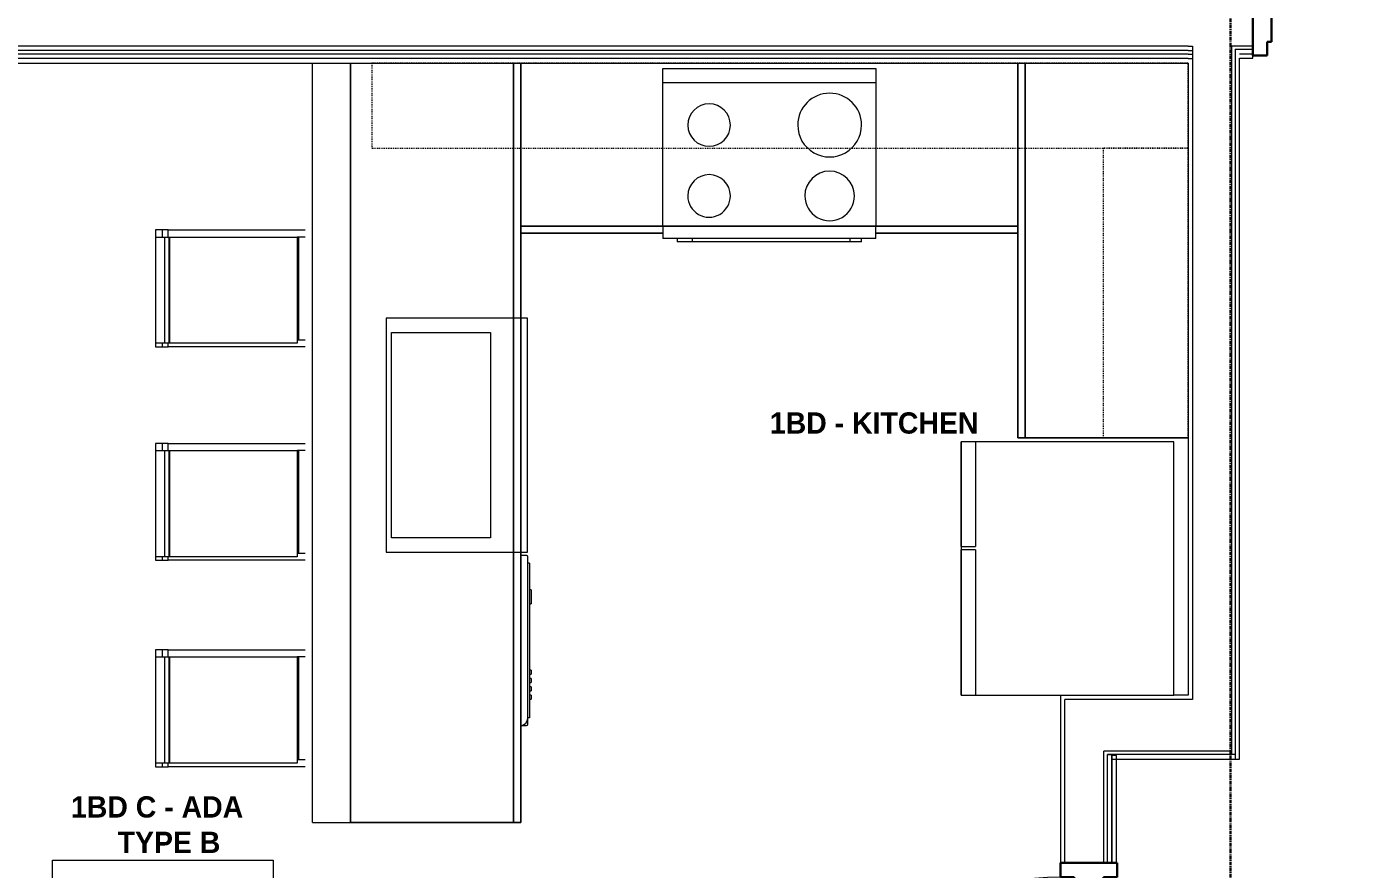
# Model space of a CAD drawing. Header units: inches. Extents: x -4093 to -1777, y 9773 to 12264.
# Drawn here: x -3651.1 to -3464.3, y 11007.5 to 11126.5 of the extents above; entities that cross this region are included whole.
import ezdxf

# ---------------------------------------------------------------- set-up
doc = ezdxf.new("R2010")
doc.units = ezdxf.units.IN
doc.header["$MEASUREMENT"] = 0
doc.linetypes.add('Dash', pattern=[0.25, 0.125, -0.125])
doc.linetypes.add('Grid Line 1_2_', pattern=[0.875, 0.5, -0.125, 0.125, -0.125])
for name, color, linetype, lineweight in [('0-1', 7, 'Continuous', 5), ('0-2', 7, 'Continuous', 9), ('A-AREA-IDEN', 2, 'Continuous', 9), ('A-DOOR-1', 7, 'Continuous', 9), ('A-DOOR-2', 10, 'Continuous', 30), ('A-DOOR-FRAM-1', 10, 'Continuous', 30), ('A-WALL-1', 7, 'Continuous', 9), ('A-WALL-2', 250, 'Continuous', 18), ('I-FURN-1', 7, 'Continuous', 9), ('I-WALL-1', 7, 'Continuous', 9), ('P-SANR-FIXT-1', 7, 'Continuous', 9), ('Q-CASE-1', 7, 'Continuous', 9), ('Q-CASE-HDLN-1', 7, 'Dash', 9), ('Q-SPCQ-1', 7, 'Continuous', 9), ('S-GRID-1', 1, 'Grid Line 1_2_', 30)]:
    doc.layers.add(name, color=color, linetype=linetype, lineweight=lineweight)
doc.styles.add('Century Gothic_B', font='GOTHICB.TTF', dxfattribs={"height": 3})

# ---------------------------------------------------------------- blocks, each defined once
blk = doc.blocks.new('Bar_Stool_6722_1_ - Bar_Stool_6722_1_-1229311-BACKGROUND - 1ST FLOOR')
at = {"layer": 'I-FURN-1'}
for p, q in [((0, 19.21), (0, 21.11)), ((1, 21.11), (1, 20.14)), ((15.5, 20.14), (15.5, 21.11)), ((16.5, 21.11), (16.5, 19.21)), ((0, 17.72), (0, 19.21)), ((1, 20.14), (15.5, 20.14)), ((1, 20.14), (1, 20.06)), ((1, 20.06), (1, 19.99)), ((16, 20), (1, 20)), ((1, 19.89), (1, 19.99)), ((1, 17.63), (1, 19.89)), ((15.5, 20.06), (15.5, 20.14)), ((15.5, 19.99), (15.5, 20.06)), ((16, 19.99), (16, 19.89)), ((16, 19.89), (16, 17.63)), ((16.5, 19.21), (16.5, 17.72)), ((0, 1.78), (0, 17.72)), ((1, 2.03), (1, 17.63)), ((16, 17.63), (16, 2.03)), ((16.5, 17.72), (16.5, 1.78)), ((1, 1.91), (1, 2.03)), ((16, 2.03), (1, 2.03)), ((1, 1.24), (1, 1.91)), ((16, 1.91), (1, 1.91)), ((16, 2.03), (16, 1.91)), ((16, 1.91), (16, 1.24)), ((1, 1.78), (0, 1.78)), ((0, 1.78), (0, 0.98)), ((1, 0.98), (0, 0.98)), ((0, 0.98), (0, 0)), ((1, 0), (1, 1.24)), ((1, 1.24), (16, 1.24)), ((16.5, 1.78), (16, 1.78)), ((16, 1.24), (16, 0)), ((16.5, 0.98), (16, 0.98)), ((16.5, 0.98), (16.5, 1.78)), ((16.5, 0), (16.5, 0.98)), ((0, 0), (1, 0)), ((1, 0), (16, 0)), ((16, 0), (16.5, 0))]:
    blk.add_line(p, q, dxfattribs=at)
blk = doc.blocks.new('OD_CW_Upper Cabinet - OD_CW_Upper Cabinet-4366995-BACKGROUND - 1ST FLOOR')
at = {"layer": 'Q-CASE-HDLN-1'}
for p, q in [((115.86, 24), (0.74, 24)), ((0.74, 24), (0.74, 12)), ((115.86, 12), (115.86, 24)), ((0.74, 12), (115.86, 12))]:
    blk.add_line(p, q, dxfattribs=at)
blk = doc.blocks.new('OD_CW_Base Cabinet - OD_CW_Base Cabinet-4366117-BACKGROUND - 1ST FLOOR')
at = {"layer": 'Q-CASE-1'}
for p, q in [((70.86, 0), (70.86, 24)), ((70.86, 24), (70.86, 1)), ((0.74, 1), (20.8, 1)), ((20.8, 1), (0.74, 1)), ((0.74, 0), (20.8, 0)), ((20.8, 0), (0.74, 0)), ((50.8, 1), (70.86, 1)), ((70.86, 1), (50.8, 1)), ((50.8, 0), (70.86, 0)), ((70.86, 0), (50.8, 0)), ((70.86, 1), (70.86, 0))]:
    blk.add_line(p, q, dxfattribs=at)
blk = doc.blocks.new('OD_CW_Base Cabinet - OD_CW_Base Cabinet-4366118-BACKGROUND - 1ST FLOOR')
at = {"layer": 'Q-CASE-1'}
for p, q in [((0.74, 24), (0.74, 0)), ((107.93, 24), (0.74, 24)), ((0.74, 0), (107.93, 0))]:
    blk.add_line(p, q, dxfattribs=at)
blk = doc.blocks.new('OD_CW_Upper Cabinet - OD_CW_Upper Cabinet-4366996-BACKGROUND - 1ST FLOOR')
at = {"layer": 'Q-CASE-HDLN-1'}
for p, q in [((41.64, 24), (0.74, 24)), ((0.74, 24), (0.74, 12)), ((41.64, 12), (41.64, 24)), ((0.74, 12), (41.64, 12))]:
    blk.add_line(p, q, dxfattribs=at)
blk = doc.blocks.new('OD_CW_Base Cabinet - OD_CW_Base Cabinet-4366120-BACKGROUND - 1ST FLOOR')
at = {"layer": 'Q-CASE-1'}
for p, q in [((53.64, 0), (53.64, 24)), ((53.64, 24), (53.64, 1)), ((0.74, 1), (53.64, 1)), ((53.64, 1), (0.74, 1)), ((0.74, 0), (53.64, 0)), ((53.64, 0), (0.74, 0)), ((53.64, 1), (53.64, 0))]:
    blk.add_line(p, q, dxfattribs=at)
blk = doc.blocks.new('Refrigerator_-_Side-by-Side_6047 - 36_ X 30_-345559-BACKGROUND - 1ST FLOOR')
at = {"layer": 'Q-SPCQ-1'}
for p, q in [((17.87, 14.42), (-17.88, 14.42)), ((-17.88, 14.42), (-17.88, -15.58)), ((17.87, -15.58), (17.87, 14.42)), ((-17.88, -13.58), (-3.13, -13.58)), ((-17.88, -13.58), (-17.88, -15.58)), ((-3.13, -15.58), (-3.13, -13.58)), ((-2.63, -13.58), (17.87, -13.58)), ((-2.63, -13.58), (-2.63, -15.58)), ((17.87, -15.58), (17.87, -13.58)), ((-17.88, -15.58), (17.87, -15.58)), ((-3.13, -15.58), (-17.88, -15.58)), ((17.87, -15.58), (-2.63, -15.58))]:
    blk.add_line(p, q, dxfattribs=at)
blk = doc.blocks.new('Dishwasher_15404 - 34_ counter-3395311-BACKGROUND - 1ST FLOOR')
at = {"layer": 'Q-SPCQ-1'}
for p, q in [((23.68, 0), (22.88, 0)), ((23.87, -22.93), (23.87, -0.2)), ((24.12, -1.09), (23.87, -1.09)), ((24.12, -1.09), (24.12, -22.91)), ((24.37, -4.82), (24.12, -4.82)), ((24.37, -4.82), (24.37, -5.81)), ((24.12, -6.79), (24.37, -6.79)), ((24.37, -5.81), (24.37, -6.79)), ((24.37, -16.15), (24.12, -16.15)), ((24.12, -16.74), (24.37, -16.74)), ((24.37, -16.15), (24.37, -16.74)), ((24.37, -17.33), (24.12, -17.33)), ((24.12, -17.92), (24.37, -17.92)), ((24.37, -18.51), (24.12, -18.51)), ((24.37, -17.33), (24.37, -17.92)), ((24.37, -18.51), (24.37, -19.1)), ((24.12, -19.1), (24.37, -19.1)), ((24.37, -19.69), (24.12, -19.69)), ((24.12, -20.28), (24.37, -20.28)), ((24.37, -19.69), (24.37, -20.28)), ((22.88, -24), (23.68, -24)), ((24.12, -22.91), (23.87, -22.91)), ((23.87, -23.8), (23.87, -22.93))]:
    blk.add_line(p, q, dxfattribs=at)
for centre, radius, start, end in [((23.68, -0.2), 0.197, 360, 90), ((23.68, -0.2), 0.197, 15, 75), ((22.8, -22.93), 1.07, 273.885, 0), ((23.68, -23.8), 0.197, 270, 0)]:
    blk.add_arc(centre, radius, start, end, dxfattribs=at)
blk = doc.blocks.new('Range - 24_ x 30_-3317832-BACKGROUND - 1ST FLOOR')
at = {"layer": 'Q-SPCQ-1'}
for p, q in [((2, 0.5), (3.61, 0.5)), ((2, 0.5), (2, 0)), ((3.61, 0.5), (25.87, 0.5)), ((3.61, 0.5), (3.61, 0)), ((25.87, 0), (25.87, 0.5)), ((25.87, 0.5), (28, 0.5)), ((28, 0), (28, 0.5)), ((0, 0), (30, 0)), ((0, 0), (0, -1.75)), ((0, -1.75), (30, -1.75)), ((0, -22), (0, -1.75)), ((30, -1.75), (0, -1.75)), ((30, -1.75), (30, 0)), ((30, -1.75), (30, -22)), ((0, -24), (0, -22)), ((30, -22), (0, -22)), ((30, -22), (30, -24)), ((30, -24), (0, -24))]:
    blk.add_line(p, q, dxfattribs=at)
for centre, radius, start, end in [((6.5, -6), 3.5, 360, 180), ((23.5, -6), 3, 360, 180), ((6.5, -6), 3.5, 180, 360), ((23.5, -6), 3, 180, 360), ((6.5, -16), 4.5, 360, 180), ((23.5, -16), 3, 0, 180), ((6.5, -16), 4.5, 180, 360), ((23.5, -16), 3, 180, 360)]:
    blk.add_arc(centre, radius, start, end, dxfattribs=at)
blk = doc.blocks.new('Stainless Steel Farmhous Kitchen Sink - Stainless Steel Farmhous Kitchen Sink-4315883-BACKGROUND - 1ST FLOOR')
at = {"layer": 'P-SANR-FIXT-1'}
for p, q in [((-33, 22.2), (-33, 2.25)), ((0, 22.2), (-33, 22.2)), ((0, 2.25), (0, 22.2)), ((-31, 3), (-31, 16.96)), ((-31, 16.96), (-2, 16.96)), ((-2, 16.96), (-2, 3)), ((-33, 2.25), (0, 2.25)), ((-2, 3), (-31, 3))]:
    blk.add_line(p, q, dxfattribs=at)
blk = doc.blocks.new('CTR - 1st Phase - Unit Layouts_rvt-1-BACKGROUND - 1ST FLOOR')
at = {"layer": 'A-WALL-1'}
for p, q in [((-3610.8, 11014.13), (-3610.8, 11121.31)), ((-3605.42, 11121.31), (-3605.42, 11014.13)), ((-3610.8, 11014.13), (-3605.42, 11014.13))]:
    blk.add_line(p, q, dxfattribs=at)
at = {"layer": 'Q-CASE-1'}
for p, q in [((-3605.42, 11014.13), (-3605.42, 11121.31)), ((-3582.42, 11121.31), (-3582.42, 11014.13)), ((-3582.42, 11014.13), (-3582.42, 11121.31)), ((-3581.42, 11121.31), (-3581.42, 11014.13)), ((-3582.42, 11014.13), (-3605.42, 11014.13)), ((-3581.42, 11014.13), (-3582.42, 11014.13))]:
    blk.add_line(p, q, dxfattribs=at)
at = {"layer": '0-2'}
for name, p, rotation in [('OD_CW_Base Cabinet - OD_CW_Base Cabinet-4366118-BACKGROUND - 1ST FLOOR', (-3581.42, 11013.39), 90.00000000000277), ('Range - 24_ x 30_-3317832-BACKGROUND - 1ST FLOOR', (-3531.36, 11096.56), 180), ('OD_CW_Base Cabinet - OD_CW_Base Cabinet-4366120-BACKGROUND - 1ST FLOOR', (-3511.3, 11122.05), 270.0000000000026), ('OD_CW_Upper Cabinet - OD_CW_Upper Cabinet-4366996-BACKGROUND - 1ST FLOOR', (-3511.3, 11110.05), 269.9999999999968), ('Bar_Stool_6722_1_ - Bar_Stool_6722_1_-1229311-BACKGROUND - 1ST FLOOR', (-3632.92, 11097.76), 270.0000000000919), ('Stainless Steel Farmhous Kitchen Sink - Stainless Steel Farmhous Kitchen Sink-4315883-BACKGROUND - 1ST FLOOR', (-3602.66, 11052.31), 269.9999999999983), ('Bar_Stool_6722_1_ - Bar_Stool_6722_1_-1229311-BACKGROUND - 1ST FLOOR', (-3632.92, 11067.64), 270.0000000000919), ('Refrigerator_-_Side-by-Side_6047 - 36_ X 30_-345559-BACKGROUND - 1ST FLOOR', (-3503.72, 11049.98), 269.9999999999981), ('Bar_Stool_6722_1_ - Bar_Stool_6722_1_-1229311-BACKGROUND - 1ST FLOOR', (-3632.92, 11038.52), 270.0000000000919)]:
    blk.add_blockref(name, p, dxfattribs=dict(at, rotation=rotation))
for name, p in [('OD_CW_Upper Cabinet - OD_CW_Upper Cabinet-4366995-BACKGROUND - 1ST FLOOR', (-3603.16, 11097.31)), ('OD_CW_Base Cabinet - OD_CW_Base Cabinet-4366117-BACKGROUND - 1ST FLOOR', (-3582.16, 11097.31)), ('Dishwasher_15404 - 34_ counter-3395311-BACKGROUND - 1ST FLOOR', (-3604.3, 11051.81))]:
    blk.add_blockref(name, p, dxfattribs=at)
blk = doc.blocks.new('HOLLOW METAL - HM - METAL LEAF - 1HR - 3-0 x 7-0-2191982-BACKGROUND - 1ST FLOOR')
at = {"layer": 'A-DOOR-1'}
blk.add_arc((18, -4.4375), 36, 180, 270, dxfattribs=at)
at = {"layer": 'A-DOOR-2'}
for p, q in [((16.25, -4.4375), (18, -4.4375)), ((16.25, -40.4375), (16.25, -4.4375)), ((18, -4.4375), (18, -40.4375)), ((18, -40.4375), (16.25, -40.4375))]:
    blk.add_line(p, q, dxfattribs=at)
at = {"layer": 'A-DOOR-FRAM-1'}
for p, q in [((-20, 3.5625), (-18, 3.5625)), ((-20, -4.4375), (-20, 3.5625)), ((-18, 3.5625), (-18, 1.625)), ((18, 3.5625), (20, 3.5625)), ((18, 1.625), (18, 3.5625)), ((20, 3.5625), (20, -4.4375)), ((-18, 1.625), (-17.375, 1.625)), ((-17.375, 1.625), (-17.375, -2.5)), ((17.375, 1.625), (18, 1.625)), ((17.375, -2.5), (17.375, 1.625)), ((-18, -2.5), (-18, -4.4375)), ((-17.375, -2.5), (-18, -2.5)), ((18, -2.5), (17.375, -2.5)), ((18, -4.4375), (18, -2.5)), ((-18, -4.4375), (-20, -4.4375)), ((20, -4.4375), (18, -4.4375))]:
    blk.add_line(p, q, dxfattribs=at)
blk = doc.blocks.new('HOLLOW METAL - UNIT DOOR-2191977-BACKGROUND - 1ST FLOOR')
at = {"layer": 'A-DOOR-1'}
blk.add_arc((18, -3.875), 36, 180, 270, dxfattribs=at)
at = {"layer": 'A-DOOR-2'}
for p, q in [((16.25, -3.875), (18, -3.875)), ((16.25, -39.875), (16.25, -3.875)), ((18, -3.875), (18, -39.875)), ((18, -39.875), (16.25, -39.875))]:
    blk.add_line(p, q, dxfattribs=at)
at = {"layer": 'A-DOOR-FRAM-1'}
for p, q in [((-20, 4.125), (-18, 4.125)), ((-20, -3.875), (-20, 4.125)), ((-18, 4.125), (-18, 2.1875)), ((18, 4.125), (20, 4.125)), ((18, 2.1875), (18, 4.125)), ((20, 4.125), (20, -3.875)), ((-18, 2.1875), (-17.375, 2.1875)), ((-17.375, 2.1875), (-17.375, -1.9375)), ((17.375, 2.1875), (18, 2.1875)), ((17.375, -1.9375), (17.375, 2.1875)), ((-18, -1.9375), (-18, -3.875)), ((-17.375, -1.9375), (-18, -1.9375)), ((18, -1.9375), (17.375, -1.9375)), ((18, -3.875), (18, -1.9375)), ((-18, -3.875), (-20, -3.875)), ((20, -3.875), (18, -3.875))]:
    blk.add_line(p, q, dxfattribs=at)
blk = doc.blocks.new('CTR - 1st Phase - Common Walls_rvt-1-BACKGROUND - 1ST FLOOR')
at = {"layer": 'A-WALL-2'}
for p, q in [((-3487.3, 11123.69), (-3823.82, 11123.69)), ((-3487.3, 11123.69), (-3486.67, 11123.69)), ((-3486.67, 11123.69), (-3486.67, 11123.06)), ((-3486.67, 11123.69), (-3486.67, 11123.06)), ((-3481.17, 11123.75), (-3481.17, 11032.1)), ((-3481.17, 11123.75), (-3480.67, 11123.75)), ((-3480.67, 11123.75), (-3480.05, 11123.75)), ((-3480.05, 11123.75), (-3478.17, 11123.75)), ((-3487.3, 11123.06), (-3823.82, 11123.06)), ((-3487.3, 11122.56), (-3823.82, 11122.56)), ((-3487.3, 11121.94), (-3823.82, 11121.94)), ((-3487.3, 11123.06), (-3486.67, 11123.06)), ((-3487.3, 11122.56), (-3486.67, 11122.56)), ((-3487.3, 11121.94), (-3486.67, 11121.94)), ((-3486.67, 11123.06), (-3486.67, 11122.56)), ((-3486.67, 11123.06), (-3486.67, 11122.56)), ((-3486.67, 11122.56), (-3486.67, 11121.94)), ((-3486.67, 11122.56), (-3486.67, 11121.94)), ((-3486.67, 11121.94), (-3486.67, 11032.1)), ((-3480.67, 11123.25), (-3480.67, 11032.1)), ((-3480.67, 11123.25), (-3480.05, 11123.25)), ((-3480.05, 11123.25), (-3478.17, 11123.25)), ((-3480.05, 11122.63), (-3478.17, 11122.63)), ((-3486.67, 11032.1), (-3486.67, 11031.48)), ((-3481.17, 11032.1), (-3481.17, 11031.48)), ((-3480.67, 11032.1), (-3480.67, 11023.73)), ((-3504.67, 11024.23), (-3504.67, 11031.48)), ((-3486.67, 11031.48), (-3504.67, 11031.48)), ((-3481.17, 11031.48), (-3481.17, 11024.23)), ((-3504.67, 11023.1), (-3504.67, 11024.23)), ((-3504.67, 11008.44), (-3504.67, 11023.1)), ((-3499.17, 11023.73), (-3499.17, 11024.23)), ((-3481.17, 11024.23), (-3499.17, 11024.23)), ((-3499.17, 11023.1), (-3499.17, 11023.73)), ((-3499.17, 11008.44), (-3499.17, 11023.1)), ((-3498.67, 11023.73), (-3498.05, 11023.73)), ((-3498.67, 11023.1), (-3498.67, 11023.73)), ((-3498.05, 11023.73), (-3498.67, 11023.73)), ((-3498.67, 11008.44), (-3498.67, 11023.1)), ((-3498.05, 11023.1), (-3498.05, 11023.73)), ((-3481.17, 11023.73), (-3498.05, 11023.73)), ((-3481.17, 11024.23), (-3481.17, 11023.73)), ((-3480.67, 11023.73), (-3481.17, 11023.73)), ((-3480.67, 11023.73), (-3481.17, 11023.73)), ((-3480.67, 11023.73), (-3480.67, 11023.1))]:
    blk.add_line(p, q, dxfattribs=at)
at = {"layer": 'I-WALL-1'}
for p, q in [((-3480.05, 11032.1), (-3480.05, 11122)), ((-3480.05, 11122), (-3478.17, 11122)), ((-3478.17, 11122), (-3478.17, 11122.38)), ((-3823.82, 11121.31), (-3487.3, 11121.31)), ((-3487.3, 11121.31), (-3487.3, 11032.1)), ((-3505.3, 11032.1), (-3505.3, 11031.48)), ((-3487.3, 11032.1), (-3489.3, 11032.1)), ((-3480.05, 11023.1), (-3480.05, 11032.1)), ((-3505.3, 11031.48), (-3505.3, 11023.1)), ((-3505.3, 11023.1), (-3505.3, 11008.44)), ((-3498.05, 11023.6), (-3498.05, 11008.44)), ((-3497.42, 11023.6), (-3498.05, 11023.6)), ((-3498.05, 11008.44), (-3498.05, 11023.1)), ((-3498.05, 11023.1), (-3480.67, 11023.1)), ((-3497.42, 11008.44), (-3497.42, 11023.6)), ((-3480.67, 11023.1), (-3480.05, 11023.1))]:
    blk.add_line(p, q, dxfattribs=at)
at = {"layer": '0-2'}
for name, p, rotation in [('HOLLOW METAL - HM - METAL LEAF - 1HR - 3-0 x 7-0-2191982-BACKGROUND - 1ST FLOOR', (-3458.17, 11125.94), 180), ('HOLLOW METAL - UNIT DOOR-2191977-BACKGROUND - 1ST FLOOR', (-3501.42, 10988.44), 270.0000000000112)]:
    blk.add_blockref(name, p, dxfattribs=dict(at, rotation=rotation))
blk = doc.blocks.new('CTR - 1st Phase - Structure_rvt-1-BACKGROUND - 1ST FLOOR')
at = {"layer": 'S-GRID-1'}
blk.add_line((-3481.32, 9772.61), (-3481.32, 12247.5), dxfattribs=at)

msp = doc.modelspace()

# ---------------------------------------------------------------- linework, layer by layer
at = {"layer": 'A-AREA-IDEN', "flags": 128}
msp.add_lwpolyline([(-3647.44, 11008.85), (-3616.35, 11008.85), (-3616.35, 11001.68), (-3647.44, 11001.68)], close=True, dxfattribs=at)

# ---------------------------------------------------------------- block references
at = {"layer": '0-1'}
for name in ['CTR - 1st Phase - Structure_rvt-1-BACKGROUND - 1ST FLOOR', 'CTR - 1st Phase - Common Walls_rvt-1-BACKGROUND - 1ST FLOOR', 'CTR - 1st Phase - Unit Layouts_rvt-1-BACKGROUND - 1ST FLOOR']:
    msp.add_blockref(name, (0, 0), dxfattribs=at)

# ---------------------------------------------------------------- texts
at = {"layer": 'A-AREA-IDEN', "char_height": 3, "attachment_point": 1, "style": 'Century Gothic_B'}
for s, insert, width in [('1BD - KITCHEN', (-3546.29, 11072.02), 35.451), ('1BD C - ADA', (-3644.85, 11017.84), 31.31), ('TYPE B', (-3638.27, 11012.84), 15.453)]:
    msp.add_mtext(s, dxfattribs=dict(at, insert=insert, width=width))

doc.saveas('drawing.dxf')
